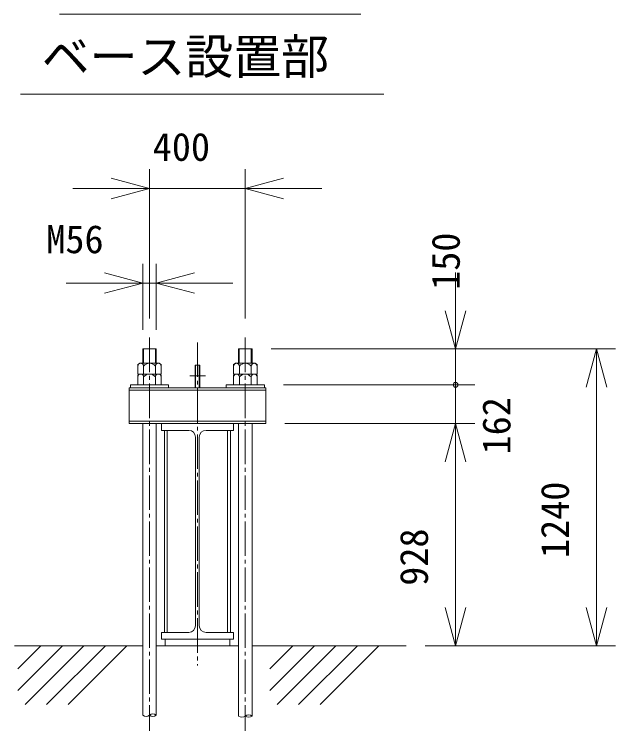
# Model space of a CAD drawing. Units: millimetres, scale not verified, with parts at other scales. Extents: x -37082 to 37030, y -50564 to 50567.
# Drawn here: x -12112 to 441, y -29522 to -14558 of the extents above; entities that cross this region are included whole.
import ezdxf
from ezdxf.enums import TextEntityAlignment as Align

# ---------------------------------------------------------------- set-up
doc = ezdxf.new("R2010")
doc.units = ezdxf.units.MM
doc.header["$LTSCALE"] = 80
doc.linetypes.add('CHAIN2', pattern=[12, 9, -1, 1, -1])
for name, color, linetype, lineweight in [('0-1_10 常用実線', 3, 'Continuous', 18), ('0-3_12 常用一点鎖線', 3, 'CHAIN2', 18), ('0-4_05 寸法', 7, 'Continuous', 18), ('0-6_20 躯体・土木、外形線', 1, 'Continuous', 18)]:
    doc.layers.add(name, color=color, linetype=linetype, lineweight=lineweight)
doc.styles.add('ＭＳ ゴシック', font='')
doc.styles.get('ＭＳ ゴシック').set_extended_font_data('MS Gothic')

msp = doc.modelspace()

# ---------------------------------------------------------------- linework, layer by layer
at = {"layer": '0-1_10 常用実線'}
for p, q in [((-9430.46, -21548.41), (-9430.46, -21848.41)), ((-9430.46, -21548.41), (-9150.46, -21548.41)), ((-9415.58, -21548.41), (-9415.58, -21848.41)), ((-9165.35, -21548.41), (-9165.35, -21848.41)), ((-9150.46, -21548.41), (-9150.46, -21848.41)), ((-7430.46, -21548.41), (-7430.46, -21848.41)), ((-7150.46, -21548.41), (-7430.46, -21548.41)), ((-7415.58, -21548.41), (-7415.58, -21848.41)), ((-7165.35, -21548.41), (-7165.35, -21848.41)), ((-7150.46, -21548.41), (-7150.46, -21848.41)), ((-9535.83, -21871.72), (-9495.46, -21848.41)), ((-9535.83, -21871.72), (-9535.83, -22073.41)), ((-9085.46, -21848.41), (-9495.46, -21848.41)), ((-9413.15, -21906.68), (-9413.15, -22073.41)), ((-9167.77, -21906.68), (-9167.77, -22073.41)), ((-9085.46, -21848.41), (-9045.09, -21871.72)), ((-9045.09, -21871.72), (-9045.09, -22073.41)), ((-8337.96, -21883.41), (-8242.96, -21883.41)), ((-8337.96, -21883.41), (-8337.96, -22358.41)), ((-8330.46, -21883.41), (-8330.46, -22358.41)), ((-8250.46, -21883.41), (-8250.46, -22358.41)), ((-8242.96, -21883.41), (-8242.96, -22358.41)), ((-7495.46, -21848.41), (-7535.83, -21871.72)), ((-7535.83, -21871.72), (-7535.83, -22073.41)), ((-7495.46, -21848.41), (-7085.46, -21848.41)), ((-7413.15, -21906.68), (-7413.15, -22073.41)), ((-7167.77, -21906.68), (-7167.77, -22073.41)), ((-7045.09, -21871.72), (-7085.46, -21848.41)), ((-7045.09, -21871.72), (-7045.09, -22073.41)), ((-9535.83, -22096.72), (-9495.46, -22073.41)), ((-9045.09, -22073.41), (-9535.83, -22073.41)), ((-9535.83, -22096.72), (-9535.83, -22298.41)), ((-9413.15, -22131.68), (-9413.15, -22298.41)), ((-9167.77, -22131.68), (-9167.77, -22298.41)), ((-9085.46, -22073.41), (-9045.09, -22096.72)), ((-9045.09, -22096.72), (-9045.09, -22298.41)), ((-7495.46, -22073.41), (-7535.83, -22096.72)), ((-7535.83, -22073.41), (-7045.09, -22073.41)), ((-7535.83, -22096.72), (-7535.83, -22298.41)), ((-7413.15, -22131.68), (-7413.15, -22298.41)), ((-7167.77, -22131.68), (-7167.77, -22298.41)), ((-7045.09, -22096.72), (-7085.46, -22073.41)), ((-7045.09, -22096.72), (-7045.09, -22298.41)), ((-9715.46, -22358.41), (-6865.46, -22358.41)), ((-9715.46, -22358.41), (-9715.46, -23108.41)), ((-9715.46, -22408.41), (-6865.46, -22408.41)), ((-9690.46, -22298.41), (-9690.46, -22358.41)), ((-8890.46, -22298.41), (-9690.46, -22298.41)), ((-8890.46, -22298.41), (-8890.46, -22358.41)), ((-7690.46, -22298.41), (-7690.46, -22358.41)), ((-7690.46, -22298.41), (-6890.46, -22298.41)), ((-6890.46, -22298.41), (-6890.46, -22358.41)), ((-6865.46, -22358.41), (-6865.46, -23108.41)), ((-9715.46, -23058.41), (-6865.46, -23058.41)), ((-9715.46, -23108.41), (-6865.46, -23108.41)), ((-9430.46, -23108.41), (-9430.46, -29198.46)), ((-9150.46, -23108.41), (-9150.46, -29198.46)), ((-9040.46, -23108.41), (-7540.46, -23108.41)), ((-9040.46, -23248.41), (-9040.46, -23108.41)), ((-7540.46, -23248.41), (-7540.46, -23108.41)), ((-7430.46, -23108.41), (-7430.46, -29215.55)), ((-7150.46, -23108.41), (-7150.46, -29215.55)), ((-9040.46, -23248.41), (-8470.46, -23248.41)), ((-8980.46, -23248.41), (-8980.46, -27468.41)), ((-8920.46, -23248.41), (-8920.46, -27468.41)), ((-7540.46, -23248.41), (-8110.46, -23248.41)), ((-7660.46, -23248.41), (-7660.46, -27468.41)), ((-7600.46, -23248.41), (-7600.46, -27468.41)), ((-8330.46, -23388.41), (-8330.46, -27328.41)), ((-8250.46, -23388.41), (-8250.46, -27328.41)), ((-9040.46, -27468.41), (-8470.46, -27468.41)), ((-9040.46, -27608.41), (-9040.46, -27468.41)), ((-7540.46, -27468.41), (-8110.46, -27468.41)), ((-7540.46, -27608.41), (-7540.46, -27468.41)), ((-9040.46, -27608.41), (-7540.46, -27608.41)), ((-8965.46, -27608.41), (-8965.46, -27748.41)), ((-7615.46, -27608.41), (-7615.46, -27748.41)), ((-9150.46, -27748.41), (-7430.46, -27748.41))]:
    msp.add_line(p, q, dxfattribs=at)
for centre, radius, start, end in [((-9474.49, -21909.83), 61.42, 2.93887, 177.06113), ((-9290.46, -22006.69), 158.28, 39.18555, 140.81445), ((-9106.43, -21909.83), 61.42, 2.93887, 177.06113), ((-7474.49, -21909.83), 61.42, 2.93887, 177.06113), ((-7290.46, -22006.69), 158.28, 39.18555, 140.81445), ((-7106.43, -21909.83), 61.42, 2.93887, 177.06113), ((-9474.49, -22134.83), 61.42, 2.93887, 177.06113), ((-9290.46, -22231.69), 158.28, 39.18555, 140.81445), ((-9106.43, -22134.83), 61.42, 2.93887, 177.06113), ((-7474.49, -22134.83), 61.42, 2.93887, 177.06113), ((-7290.46, -22231.69), 158.28, 39.18555, 140.81445), ((-7106.43, -22134.83), 61.42, 2.93887, 177.06113), ((-8470.46, -23388.41), 140, 0, 90), ((-8110.46, -23388.41), 140, 90, 180), ((-8470.46, -27328.41), 140, 270, 0), ((-8110.46, -27328.41), 140, 180, 270), ((-9220.46, -29276.72), 105, 48.18968, 131.8103), ((-9360.46, -29120.2), 105, 228.18968, 311.8103), ((-9220.46, -29120.2), 105, 228.18968, 311.8103), ((-7360.46, -29137.29), 105, 228.18968, 311.8103), ((-7220.46, -29293.81), 105, 48.18968, 131.8103), ((-7220.46, -29137.29), 105, 228.18968, 311.8103)]:
    msp.add_arc(centre, radius, start, end, dxfattribs=at)
at = {"layer": '0-3_12 常用一点鎖線'}
for p, q in [((-9290.46, -21311.55), (-9290.46, -29521.7)), ((-7290.46, -21311.55), (-7290.46, -29521.7)), ((-8290.46, -21413.69), (-8290.46, -28163.19)), ((-8449.97, -22108.41), (-8119.02, -22108.41))]:
    msp.add_line(p, q, dxfattribs=at)
at = {"layer": '0-4_05 寸法'}
for p, q in [((-11169.85, -14558.25), (-4875.65, -14558.25)), ((-11981.85, -16227.17), (-4400.55, -16227.17)), ((-9290.46, -20911.55), (-9290.46, -17795.07)), ((-7290.46, -20911.55), (-7290.46, -17795.07)), ((-10090.46, -18195.07), (-10890.46, -18195.07)), ((-9290.46, -18195.07), (-10090.46, -18195.07)), ((-9290.46, -18195.07), (-7290.46, -18195.07)), ((-7290.46, -18195.07), (-6490.46, -18195.07)), ((-6490.46, -18195.07), (-5690.46, -18195.07)), ((-9430.46, -21148.41), (-9430.46, -19771.47)), ((-9150.46, -21148.41), (-9150.46, -19771.47)), ((-2901.94, -20748.41), (-2901.94, -19948.41)), ((-10230.46, -20171.47), (-11030.46, -20171.47)), ((-9430.46, -20171.47), (-10230.46, -20171.47)), ((-9150.46, -20171.47), (-9430.46, -20171.47)), ((-9150.46, -20171.47), (-8350.46, -20171.47)), ((-8350.46, -20171.47), (-7550.46, -20171.47)), ((-2901.94, -21548.41), (-2901.94, -20748.41)), ((-2901.94, -22298.41), (-2901.94, -21498.41)), ((-6750.46, -21548.41), (440.58, -21548.41)), ((-6740.46, -21548.41), (-2501.94, -21548.41)), ((-2901.94, -22298.41), (-2901.94, -21548.41)), ((40.58, -21548.41), (40.58, -22348.41)), ((-2901.94, -22248.41), (-2901.94, -22348.41)), ((-2901.94, -22348.41), (-2901.94, -22248.41)), ((-6490.46, -22298.41), (-2501.94, -22298.41)), ((-6490.46, -22298.41), (-2501.94, -22298.41)), ((-2901.94, -22298.41), (-2901.94, -23098.41)), ((-2901.94, -23108.41), (-2901.94, -22298.41)), ((40.58, -22348.41), (40.58, -26948.41)), ((-6465.46, -23108.41), (-2501.94, -23108.41)), ((-6465.46, -23108.41), (-2501.94, -23108.41)), ((-2901.94, -23108.41), (-2901.94, -23908.41)), ((-2901.94, -23108.41), (-2901.94, -23908.41)), ((-2901.94, -23908.41), (-2901.94, -24708.41)), ((-2901.94, -23908.41), (-2901.94, -26948.41)), ((-2901.94, -27748.41), (-2901.94, -26948.41)), ((40.58, -27748.41), (40.58, -26948.41)), ((-3533.9, -27748.41), (440.58, -27748.41)), ((-3533.9, -27748.41), (-2501.94, -27748.41))]:
    msp.add_line(p, q, dxfattribs=at)
for points in [[(-10090.46, -17980.71), (-9290.46, -18195.07), (-10090.46, -18409.43)], [(-6490.46, -18409.43), (-7290.46, -18195.07), (-6490.46, -17980.71)], [(-10230.46, -19957.11), (-9430.46, -20171.47), (-10230.46, -20385.83)], [(-8350.46, -20385.83), (-9150.46, -20171.47), (-8350.46, -19957.11)], [(-2687.58, -20748.41), (-2901.94, -21548.41), (-3116.3, -20748.41)], [(-173.78, -22348.41), (40.58, -21548.41), (254.94, -22348.41)], [(-3116.3, -23908.41), (-2901.94, -23108.41), (-2687.58, -23908.41)], [(-3116.3, -23908.41), (-2901.94, -23108.41), (-2687.58, -23908.41)], [(-2687.58, -26948.41), (-2901.94, -27748.41), (-3116.3, -26948.41)], [(254.94, -26948.41), (40.58, -27748.41), (-173.78, -26948.41)]]:
    msp.add_lwpolyline(points, dxfattribs=at)
for start, end in [(90, 270), (270, 90)]:
    msp.add_arc((-2901.94, -22298.41), 50, start, end, dxfattribs=at)
at = {"layer": '0-6_20 躯体・土木、外形線'}
for p, q in [((-12112, -27748.41), (-9430.46, -27748.41)), ((-12042, -28233.16), (-11557.25, -27748.41)), ((-12042, -28682.17), (-11108.24, -27748.41)), ((-11887.47, -28976.66), (-10659.22, -27748.41)), ((-11438.46, -28976.66), (-10210.21, -27748.41)), ((-10989.45, -28976.66), (-9761.2, -27748.41)), ((-7150.46, -27748.41), (-3933.9, -27748.41)), ((-6781.93, -28233.16), (-6297.18, -27748.41)), ((-6781.93, -28682.17), (-5848.16, -27748.41)), ((-6627.4, -28976.66), (-5399.15, -27748.41)), ((-6178.39, -28976.66), (-4950.14, -27748.41)), ((-5729.38, -28976.66), (-4501.12, -27748.41))]:
    msp.add_line(p, q, dxfattribs=at)

# ---------------------------------------------------------------- texts
at = {"layer": '0-4_05 寸法', "style": 'ＭＳ ゴシック'}
for s, height, p in [('ベース設置部', 733.1, (-11542.07, -16026.45)), ('400', 586.5, (-9223.79, -17795.07)), ('M56', 586.5, (-11445.74, -19723.71))]:
    msp.add_text(s, height=height, dxfattribs=at).set_placement(p, align=Align.BOTTOM_LEFT)
for s, p in [('150', (-2637.85, -20313.78)), ('162', (-1580.15, -23751.48)), ('1240', (-359.42, -25915.07)), ('928', (-3301.94, -26495.07))]:
    msp.add_text(s, height=586.5, rotation=90, dxfattribs=at).set_placement(p, align=Align.BOTTOM_LEFT)

doc.saveas('drawing.dxf')
